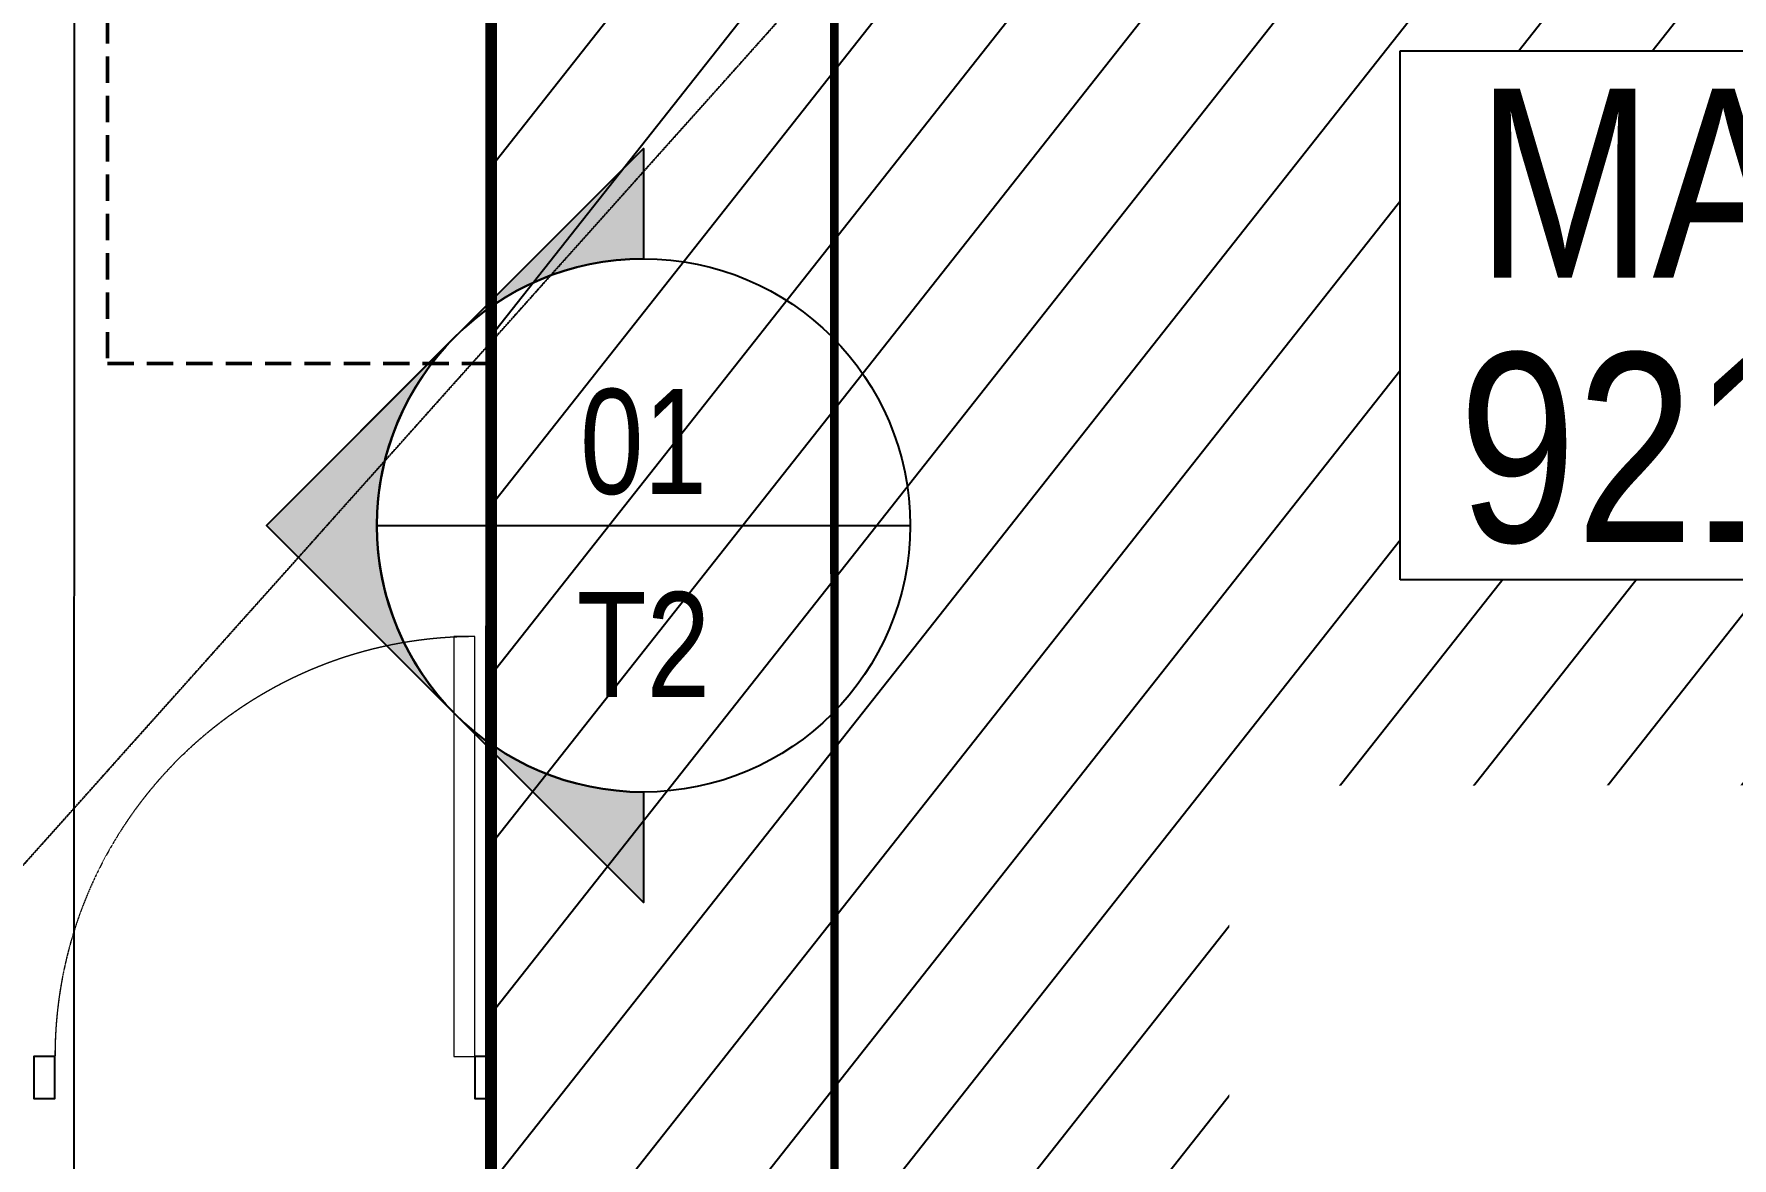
# Model space of a CAD drawing. Header units: centimetres. Extents: x -6122352 to 4157695, y -1694241 to 1947892.
# Drawn here: x 61654 to 65698, y -188400 to -185723 of the extents above; entities that cross this region are included whole.
import ezdxf
from ezdxf.enums import TextEntityAlignment as Align
from ezdxf.xclip import XClip

# ---------------------------------------------------------------- set-up
doc = ezdxf.new("R2010")
doc.units = ezdxf.units.CM
doc.header["$MEASUREMENT"] = 0
doc.header["$XCLIPFRAME"] = 2
doc.header["$PDMODE"] = 66
doc.header["$PDSIZE"] = 100
for name, pattern in [('23585-XR-AR-END-GROUND FLOOR$0$XR-END-GROUND FLOOR PLAN$0$HIDDEN2', [0.1875, 0.125, -0.0625]), ('DASHED2', [0.375, 0.25, -0.125]), ('XR-AR-END-SETTING OUT PLAN$0$23261-XR-AR-SI-GF$0$HIDDEN', [0.375, 0.25, -0.125]), ('XR-AR-END-SETTING OUT PLAN$0$23585-XR-AR-END-GROUND FLOOR$0$23261-XR-AR-SI-GF$0$HIDDEN', [0.375, 0.25, -0.125]), ('XR-AR-END-SETTING OUT PLAN$0$23585-XR-AR-END-GROUND FLOOR$0$XR-END-GROUND FLOOR PLAN$0$HIDDEN2', [0.1875, 0.125, -0.0625]), ('XR-AR-END-SETTING OUT PLAN$0$23585-XR-AR-END-GROUND FLOOR$0$XR-END-GROUND FLOOR PLAN$0$xf_6a1$0$DASHED', [0.75, 0.5, -0.25])]:
    doc.linetypes.add(name, pattern=pattern)
for name, color, linetype in [('00-MI-DIM', 7, 'Continuous'), ('23585-XR-AR-BOUNDARY WALLS AND SETBACKS$0$setback', 7, 'XR-AR-END-SETTING OUT PLAN$0$23261-XR-AR-SI-GF$0$HIDDEN'), ('@MI-REF LAYER', 7, 'Continuous'), ('B_TH_4', 7, 'Continuous')]:
    doc.layers.add(name, color=color, linetype=linetype)
doc.layers.add('08-Compound Wall-3', color=5, linetype='Continuous', lineweight=25, true_color=0x0000ff)
for name, color, linetype, lineweight in [('23585-XR-AR-END-GROUND FLOOR$0$A-LOVR-PLAN', 251, 'Continuous', 9), ('@ Foundations', 4, 'DASHED2', 50), ('A-ANNO-TEXT', 3, 'Continuous', 25), ('XR-AR-END-SETTING OUT PLAN$0$23585-XR-AR-END-GROUND FLOOR$0$A-EQUP-KITN-PLAN', 202, 'Continuous', 9), ('XR-AR-END-SETTING OUT PLAN$0$23585-XR-AR-END-GROUND FLOOR$0$A-FLOR-OVHD', 9, 'XR-AR-END-SETTING OUT PLAN$0$23585-XR-AR-END-GROUND FLOOR$0$23261-XR-AR-SI-GF$0$HIDDEN', 15), ('XR-AR-END-SETTING OUT PLAN$0$23585-XR-AR-END-GROUND FLOOR$0$A-GLAZ-SILL', 8, 'Continuous', 5), ('XR-AR-END-SETTING OUT PLAN$0$23585-XR-AR-END-GROUND FLOOR$0$A-GLAZ-WNDO', 232, 'Continuous', 9), ('XR-AR-END-SETTING OUT PLAN$0$23585-XR-AR-END-GROUND FLOOR$0$A-LOVR-PLAN', 111, 'Continuous', 9), ('XR-AR-END-SETTING OUT PLAN$0$23585-XR-AR-END-GROUND FLOOR$0$A-WALL', 7, 'Continuous', 30)]:
    doc.layers.add(name, color=color, linetype=linetype, lineweight=lineweight)
doc.styles.add('Arial Narrow', font='ARIALN.TTF', dxfattribs={"width": 0.95, "height": 500})
doc.styles.add('Schueco-BEMSTIL', font='isocpeur.ttf', dxfattribs={"width": 0.9})
doc.styles.get("Standard").update_dxf_attribs({"font": 'arial.ttf'})
doc.styles.add('Xref group 33-41$0$Overall SOP Plan$0$LAC-609-NG10-1-XREF-GRID-125SC$0$GRID-DIM-NO', font='arial.ttf', dxfattribs={"width": 0.8})
doc.dimstyles.new('LEADER', dxfattribs={"dimtxt": 0.18, "dimasz": 0.25, "dimexe": 0.18, "dimexo": 0.0625, "dimgap": 0.09, "dimtad": 0, "dimtih": 1, "dimtoh": 1, "dimdec": 4, "dimzin": 0, "dimdsep": 46, "dimtxsty": 'Standard', "dimblk": 'DOT', "dimcen": 0.09, "dimadec": 0, "dimazin": 0, "dimtfac": 1, "dimtdec": 4, "dimtofl": 0, "dimtmove": 0, "dimatfit": 3, "dimldrblk": 'DOT', "dimfxl": 1, "dimtolj": 1, "dimtzin": 0, "dimarcsym": 0})
doc.dimstyles.new('MI- JWC-TXT-2.5 MM', dxfattribs={"dimscale": 1.5, "dimtxt": 2.5, "dimasz": 1, "dimexe": 2, "dimexo": 1, "dimgap": 1, "dimtad": 1, "dimdec": 0, "dimdsep": 46, "dimtxsty": 'Schueco-BEMSTIL', "dimblk": 'OPEN30', "dimcen": 0, "dimdle": 2, "dimclrd": 140, "dimclre": 8, "dimclrt": 40, "dimadec": 0, "dimazin": 2, "dimtfac": 1, "dimtdec": 0, "dimtix": 1, "dimtmove": 2, "dimatfit": 3, "dimldrblk": 'OPEN', "dimfxl": 2, "dimlwd": -1, "dimlwe": -1, "dimarcsym": 0})

# ---------------------------------------------------------------- blocks, each defined once
blk = doc.blocks.new('23585-XR-AR-BOUNDARY WALLS AND SETBACKS')
at = {"layer": '23585-XR-AR-BOUNDARY WALLS AND SETBACKS$0$setback', "ltscale": 40, "const_width": 0.05}
blk.add_lwpolyline([(496579.5489, 2768809.8885), (496565.1716, 2768823.0622), (496569.3263, 2768827.5963), (496573.3799, 2768832.0201), (496577.4332, 2768836.4441), (496581.4866, 2768840.8678), (496585.54, 2768845.2916), (496589.6948, 2768849.8259), (496604.0721, 2768836.6522), (496599.9174, 2768832.1179), (496595.864, 2768827.694), (496591.8104, 2768823.2705), (496587.757, 2768818.8466), (496583.7036, 2768814.4228)], close=True, dxfattribs=at)
blk = doc.blocks.new('A$C9d9485f6')
at = {"layer": 'A-ANNO-TEXT', "rotation": 312.4881850805905}
blk.add_blockref('23585-XR-AR-BOUNDARY WALLS AND SETBACKS', (-2377088.5348, -1504219.2521), dxfattribs=at)
blk = doc.blocks.new('XR-AR-END-SETTING OUT PLAN$0$23585-XR-AR-END-GROUND FLOOR$0$XR-END-GROUND FLOOR PLAN$0$A$C69996ABC')
at = {"layer": 'XR-AR-END-SETTING OUT PLAN$0$23585-XR-AR-END-GROUND FLOOR$0$A-GLAZ-SILL'}
blk.add_line((0.25, 1), (0.25, 0.1), dxfattribs=at)
at = {"layer": 'XR-AR-END-SETTING OUT PLAN$0$23585-XR-AR-END-GROUND FLOOR$0$A-GLAZ-WNDO'}
for p, q in [((0, 1), (0, 0.95)), ((0.25, 1), (0, 1)), ((0.15, 0.95), (0.15, 1)), ((0.15, 1), (0.15, 0.1)), ((0, 0.95), (0.15, 0.95)), ((0, 0.95), (0, 0.15)), ((0.15, 0.15), (0, 0.15)), ((0, 0.1), (0, 0.15)), ((0.15, 0.1), (0.15, 0.15)), ((0.25, 0.1), (0, 0.1))]:
    blk.add_line(p, q, dxfattribs=at)
blk.add_lwpolyline([(0, 0.95), (0, 0.15), (0.05, 0.15), (0.05, 0.95)], close=True, dxfattribs=at)
blk.add_lwpolyline([(0.05, 0.1), (0, 0.1)], dxfattribs=at)
blk = doc.blocks.new('XR-AR-END-SETTING OUT PLAN$0$23585-XR-AR-END-GROUND FLOOR$0$XR-END-GROUND FLOOR PLAN$0$A$C45491A9B')
blk.add_lwpolyline([(-50, 0), (0, 0), (0, 1000), (-50, 1000)], close=True)
at = {"color": 8, "linetype": 'XR-AR-END-SETTING OUT PLAN$0$23585-XR-AR-END-GROUND FLOOR$0$XR-END-GROUND FLOOR PLAN$0$HIDDEN2'}
blk.add_arc((0, 0), 1000, 90, 180, dxfattribs=at)
blk = doc.blocks.new('23585-XR-AR-END-GROUND FLOOR$0$XR-END-GROUND FLOOR PLAN$0$A$C45491A9B')
blk.add_lwpolyline([(-50, 0), (0, 0), (0, 1000), (-50, 1000)], close=True)
at = {"color": 8, "linetype": '23585-XR-AR-END-GROUND FLOOR$0$XR-END-GROUND FLOOR PLAN$0$HIDDEN2'}
blk.add_arc((0, 0), 1000, 90, 180, dxfattribs=at)
blk = doc.blocks.new('XR-AR-END-SETTING OUT PLAN')
at = {"layer": '08-Compound Wall-3'}
for points in [[(1950, 10600), (1900, 10600), (1900, 10500), (1950, 10500)], [(3000, 10600), (2950, 10600), (2950, 10500), (3000, 10500)]]:
    blk.add_lwpolyline(points, close=True, dxfattribs=at)
at = {"layer": 'XR-AR-END-SETTING OUT PLAN$0$23585-XR-AR-END-GROUND FLOOR$0$A-EQUP-KITN-PLAN', "color": 8, "linetype": 'XR-AR-END-SETTING OUT PLAN$0$23585-XR-AR-END-GROUND FLOOR$0$XR-END-GROUND FLOOR PLAN$0$xf_6a1$0$DASHED'}
for p, q in [((3650.1, 12900), (3650.1, 13850)), ((3250.1, 12900), (3650.1, 12900)), ((5650.1, 10900), (3850.1, 10900))]:
    blk.add_line(p, q, dxfattribs=at)
at = {"layer": 'XR-AR-END-SETTING OUT PLAN$0$23585-XR-AR-END-GROUND FLOOR$0$A-EQUP-KITN-PLAN', "color": 8}
for p, q in [((3850.1, 11100), (3850.1, 13150)), ((5650.1, 11100), (3850.1, 11100))]:
    blk.add_line(p, q, dxfattribs=at)
at = {"layer": 'XR-AR-END-SETTING OUT PLAN$0$23585-XR-AR-END-GROUND FLOOR$0$A-FLOR-OVHD', "color": 8, "ltscale": 5}
for p, q in [((5650.1, 12950), (5650.1, 11300)), ((5750.1, 12950), (5750.1, 11300)), ((3750.1, 11000), (3250.1, 10500)), ((3250.1, 11000), (3750.1, 10500))]:
    blk.add_line(p, q, dxfattribs=at)
at = {"layer": 'XR-AR-END-SETTING OUT PLAN$0$23585-XR-AR-END-GROUND FLOOR$0$A-LOVR-PLAN', "color": 8}
for points in [[(1950.1, 10600), (1900.1, 10600), (1900.1, 10500), (1950.1, 10500)], [(3000.1, 10600), (2950.1, 10600), (2950.1, 10500), (3000.1, 10500)]]:
    blk.add_lwpolyline(points, close=True, dxfattribs=at)
blk.add_lwpolyline([(1900.1, 10600), (1900.1, 10500)], dxfattribs=at)
at = {"layer": 'XR-AR-END-SETTING OUT PLAN$0$23585-XR-AR-END-GROUND FLOOR$0$A-WALL', "color": 8}
for points in [[(3000.1, 12900), (3250.1, 12900), (3250.1, 13750), (3250.1, 14850), (3000.1, 14850)], [(5250.1, 13750), (5250.1, 13850), (5750.1, 13850), (5750.1, 12950), (5650.1, 12950), (5650.1, 13750)], [(5650.1, 10500), (5750.1, 10500), (5750.1, 11300), (5650.1, 11300)]]:
    blk.add_lwpolyline(points, close=True, dxfattribs=at)
for points in [[(3850.1, 10500), (5750.1, 10500), (5750.1, 10250), (4790.1, 10250), (4790.1, 10150), (4540.1, 10150), (4540.1, 10250), (3000.1, 10250), (3000.1, 12000), (3250.1, 12000), (3250.1, 11100), (3850.1, 11100), (3850.1, 10500)], [(3750.1, 10700), (3750.1, 11000), (3450.1, 11000), (3250.1, 11000), (3250.1, 10500), (3750.1, 10500), (3750.1, 10700)]]:
    blk.add_lwpolyline(points, dxfattribs=at)
at = {"color": 8, "xscale": 1000.000000000001, "yscale": 1000.000000000001, "zscale": 1000.000000000001}
blk.add_blockref('XR-AR-END-SETTING OUT PLAN$0$23585-XR-AR-END-GROUND FLOOR$0$XR-END-GROUND FLOOR PLAN$0$A$C69996ABC', (3000.1, 11900), dxfattribs=at)
at = {"layer": '23585-XR-AR-END-GROUND FLOOR$0$A-LOVR-PLAN'}
blk.add_blockref('23585-XR-AR-END-GROUND FLOOR$0$XR-END-GROUND FLOOR PLAN$0$A$C45491A9B', (2950, 10600), dxfattribs=at)
at = {"layer": 'XR-AR-END-SETTING OUT PLAN$0$23585-XR-AR-END-GROUND FLOOR$0$A-LOVR-PLAN', "color": 8}
blk.add_blockref('XR-AR-END-SETTING OUT PLAN$0$23585-XR-AR-END-GROUND FLOOR$0$XR-END-GROUND FLOOR PLAN$0$A$C45491A9B', (2950.1, 10600), dxfattribs=at)
blk = doc.blocks.new('END UNIT')
at = {"xscale": 0.001, "yscale": 0.001, "zscale": 0.001}
blk.add_blockref('XR-AR-END-SETTING OUT PLAN', (-9.1502, 0), dxfattribs=at)
blk = doc.blocks.new('TH_4')
blk.add_blockref('END UNIT', (495802.3054, 2769130.5141))
blk = doc.blocks.new('23585-XR-AR-MALDIVE-3$0$TH_4')
at = {"layer": 'B_TH_4', "xscale": 1.000039184446315, "yscale": 1.000039184446315, "zscale": 1.000039184446315}
blk.add_blockref('TH_4', (-19.4274, -108.5069), dxfattribs=at)
at = {"layer": '@ Foundations', "linetype": 'DASHED2', "ltscale": 0.25}
blk.add_lwpolyline([(495795.2303, 2769142.7648), (495797.3303, 2769142.7648), (495797.3303, 2769145.4648), (495795.2303, 2769145.4648)], close=True, dxfattribs=at)
blk = doc.blocks.new('_Dot')
at = {"color": 0, "linetype": 'ByBlock', "lineweight": -2}
blk.add_line((-0.5, 0), (-1, 0), dxfattribs=at)
at = {"color": 0, "linetype": 'ByBlock', "const_width": 0.5}
blk.add_lwpolyline([(-0.25, 0, 1), (0.25, 0, 1)], format="xyb", close=True, dxfattribs=at)
blk = doc.blocks.new('_Open30')
at = {"color": 0, "linetype": 'ByBlock', "lineweight": -2}
for p, q in [((-1, 0.268), (0, 0)), ((0, 0), (-1, -0.268)), ((0, 0), (-1, 0))]:
    blk.add_line(p, q, dxfattribs=at)
blk = doc.blocks.new('*D657')
at = {"layer": '00-MI-DIM', "color": 8, "transparency": 16777216}
for p, q in [((59860.9, -150758.2), (61956.3, -150758.6)), ((59852, -198758.6), (61947.7, -198759))]:
    blk.add_line(p, q, dxfattribs=at)
at = {"layer": '00-MI-DIM', "color": 140, "transparency": 16777216}
blk.add_line((61747.7, -198659), (61756.3, -150858.6), dxfattribs=at)
at = {"layer": 'Defpoints', "color": 0, "transparency": 16777216}
for p in [(59760.9, -150758.2), (61756.3, -150758.6), (59752, -198758.6)]:
    blk.add_point(p, dxfattribs=at)
at = {"layer": '00-MI-DIM', "color": 140, "transparency": 16777216, "xscale": 100, "yscale": 100, "zscale": 100}
for p, rotation in [((61756.3, -150758.6), 89.98973417812736), ((61747.7, -198759), 269.9897341781274)]:
    blk.add_blockref('_Open30', p, dxfattribs=dict(at, rotation=rotation))
at = {"layer": '00-MI-DIM', "color": 40, "transparency": 16777216, "insert": (61527, -174758.7), "char_height": 250, "attachment_point": 5, "rotation": 89.9897, "style": 'Schueco-BEMSTIL'}
blk.add_mtext('48000', dxfattribs=at)
blk = doc.blocks.new('_Open')
at = {"color": 0, "linetype": 'ByBlock', "lineweight": -2}
for p, q in [((-1, 0.2), (0, 0)), ((-1, -0.2), (0, 0)), ((0, 0), (-1, 0))]:
    blk.add_line(p, q, dxfattribs=at)
blk = doc.blocks.new('*U3659')
h = blk.add_hatch(color=94)
edge = h.paths.add_edge_path()
edge.add_line((0, -6.35), (0, -8.98))
edge.add_line((0, -8.98), (-8.98, 0))
edge.add_line((-8.98, 0), (0, 8.98))
edge.add_line((0, 8.98), (0, 6.35))
edge.add_arc((0, 0), 6.35, 90, 270)
at = {"color": 94}
blk.add_line((-6.35, 0), (6.35, 0), dxfattribs=at)
blk.add_lwpolyline([(0, -6.35), (0, -8.98), (-8.98, 0), (0, 8.98), (0, 6.35, 1)], format="xyb", close=True, dxfattribs=at)
blk.add_lwpolyline([(-4.49, 4.49, 0.414214), (-4.49, -4.49), (-8.98, 0), (-4.49, 4.49)], format="xyb", close=True)
blk.add_circle((0, 0), 6.35, dxfattribs=at)
at = {"style": 'Arial Narrow', "width": 0.95, "flags": 8}
blk.add_attdef('VIEWNUMBER', text='', height=2.5, dxfattribs=at).set_placement((0, 0), align=Align.BOTTOM_CENTER)
blk.add_attdef('SHEETNUMBER', text='', height=2.5, dxfattribs=at).set_placement((0, -1.588), align=Align.TOP_CENTER)

msp = doc.modelspace()

# ---------------------------------------------------------------- block references
at = {"layer": '@MI-REF LAYER', "xscale": 1000, "yscale": 1000, "zscale": 1000}
msp.add_blockref('A$C9d9485f6', (-23958.95046, 48155.57226), dxfattribs=at)

# ---------------------------------------------------------------- next in the draw order: block references
at = {"layer": '@MI-REF LAYER'}
ref = msp.add_blockref('23585-XR-AR-MALDIVE-3$0$TH_4', (-496224457.92983, -2769241307.74582), dxfattribs=dict(at, xscale=1000, yscale=1000, zscale=1000, rotation=359.9898394850995))
XClip(ref).set_block_clipping_path([(495793.2129187866, 2769130.5138946148), (495793.2155162978, 2769154.454006203), (495802.2925383176, 2769154.4002566789), (495808.2926756607, 2769154.4068803182), (495814.2925463093, 2769154.4137985762), (495820.2925448639, 2769154.4205695186), (495826.2925458758, 2769154.4273404637), (495835.3955817434, 2769154.4538551397), (495835.3942715663, 2769130.5131762265)])

# ---------------------------------------------------------------- next in the draw order: dimensions: what is measured, and where the dimension line sits
at = {"layer": '00-MI-DIM'}
dim = msp.add_linear_dim(base=(61756.27877, -150758.56482), p1=(59752.04495, -198758.63179), p2=(59760.91864, -150758.2073), angle=89.98973418, dimstyle='MI- JWC-TXT-2.5 MM', dxfattribs=at)
dim.commit()
dim.dimension.update_dxf_attribs({"geometry": '*D657', "text_midpoint": (61526.9786, -174758.73677)})

# ---------------------------------------------------------------- next in the draw order: wipeouts: each hides what was drawn before it
at = {"color": 10}
msp.add_wipeout([(99052.66757, -193265.1598), (99054.96399, -178991.32855), (92806.59009, -178986.02643), (92806.58228, -179290.85011), (69005.1485, -179285.56207), (69005.20162, -178985.98352), (62755.09063, -178984.87516), (62753.02314, -193258.72262), (99052.66678, -193269.62058)], dxfattribs=at).dxf.layer = '@MI-REF LAYER'

# ---------------------------------------------------------------- next in the draw order: hatches: boundary and pattern name
at = {"layer": '@MI-REF LAYER', "transparency": 33554508}
h = msp.add_hatch(dxfattribs=at)
h.set_pattern_fill('ANSI31', color=256, scale=2000, angle=186.72236)
h.paths.add_polyline_path([(99052.66678, -193269.6205), (99056.7466, -178991.32884), (92806.58645, -178990.3233), (92806.33141, -179290.88026), (69005.39943, -179285.56212), (69005.50087, -178985.99974), (62755.09062, -178984.8913), (62752.94859, -193258.72259)])

# ---------------------------------------------------------------- next in the draw order: linework, layer by layer
at = {"layer": '@MI-REF LAYER', "color": 1, "const_width": 20}
msp.add_lwpolyline([(59783.0743, -198716.26028), (63551.49352, -195173.71027), (63560.09676, -189463.63182), (64502.08948, -189462.69182), (63560.09676, -189463.63182), (63559.00498, -178987.39354), (59783.28775, -174886.32131)], dxfattribs=at)
at = {"layer": '@MI-REF LAYER', "const_width": 5}
msp.add_lwpolyline([(99052.66678, -193269.6205), (99056.7466, -178991.32884), (92806.58645, -178990.3233), (92806.33141, -179290.88026), (69005.39943, -179285.56212), (69005.50087, -178985.99974), (62755.09062, -178984.8913), (62752.94859, -193258.72259)], close=True, dxfattribs=at)

# ---------------------------------------------------------------- next in the draw order: block references
at = {"layer": '00-MI-DIM'}
ref = msp.add_blockref('*U3659', (63105.31359, -186893.671, 11.23082), dxfattribs=dict(at, xscale=100, yscale=100, zscale=100))
ref.add_attrib('VIEWNUMBER', '01', dxfattribs={"layer": '0', "height": 250, "style": 'Arial Narrow', "width": 0.95}).set_placement((63105.31359, -186893.671, 11.23082), align=Align.BOTTOM_CENTER)
ref.add_attrib('SHEETNUMBER', 'T2', dxfattribs={"layer": '0', "height": 250, "style": 'Arial Narrow', "width": 0.95}).set_placement((63105.31359, -187052.421, 11.23082), align=Align.TOP_CENTER)

# ---------------------------------------------------------------- next in the draw order: texts
at = {"layer": '@MI-REF LAYER', "color": 7, "insert": (64997.52613, -185853.23371), "char_height": 450, "width": 2056.8768806, "attachment_point": 1, "rotation": 359.98803297, "line_spacing_factor": 0.839439, "style": 'Xref group 33-41$0$Overall SOP Plan$0$LAC-609-NG10-1-XREF-GRID-125SC$0$GRID-DIM-NO', "bg_fill": 19, "box_fill_scale": 1.2, "bg_fill_color": 256, "bg_fill_transparency": 0}
msp.add_mtext('\\pxqc;MA0239 9217334', dxfattribs=at)

# ---------------------------------------------------------------- next in the draw order: wipeouts: each hides what was drawn before it
msp.add_wipeout([(64500.14487, -187513.96077), (71469.62841, -187507.00602), (71473.32059, -191207.00418), (64503.83704, -191213.95893)]).dxf.layer = '@MI-REF LAYER'

# ---------------------------------------------------------------- next in the draw order: leaders
at = {"layer": '@MI-REF LAYER', "linetype": 'DASHED2'}
msp.add_leader([(61193.79599, -188188.31429), (64840.34444, -184111.16308)], dimstyle='LEADER', dxfattribs=at)

doc.saveas('drawing.dxf')
